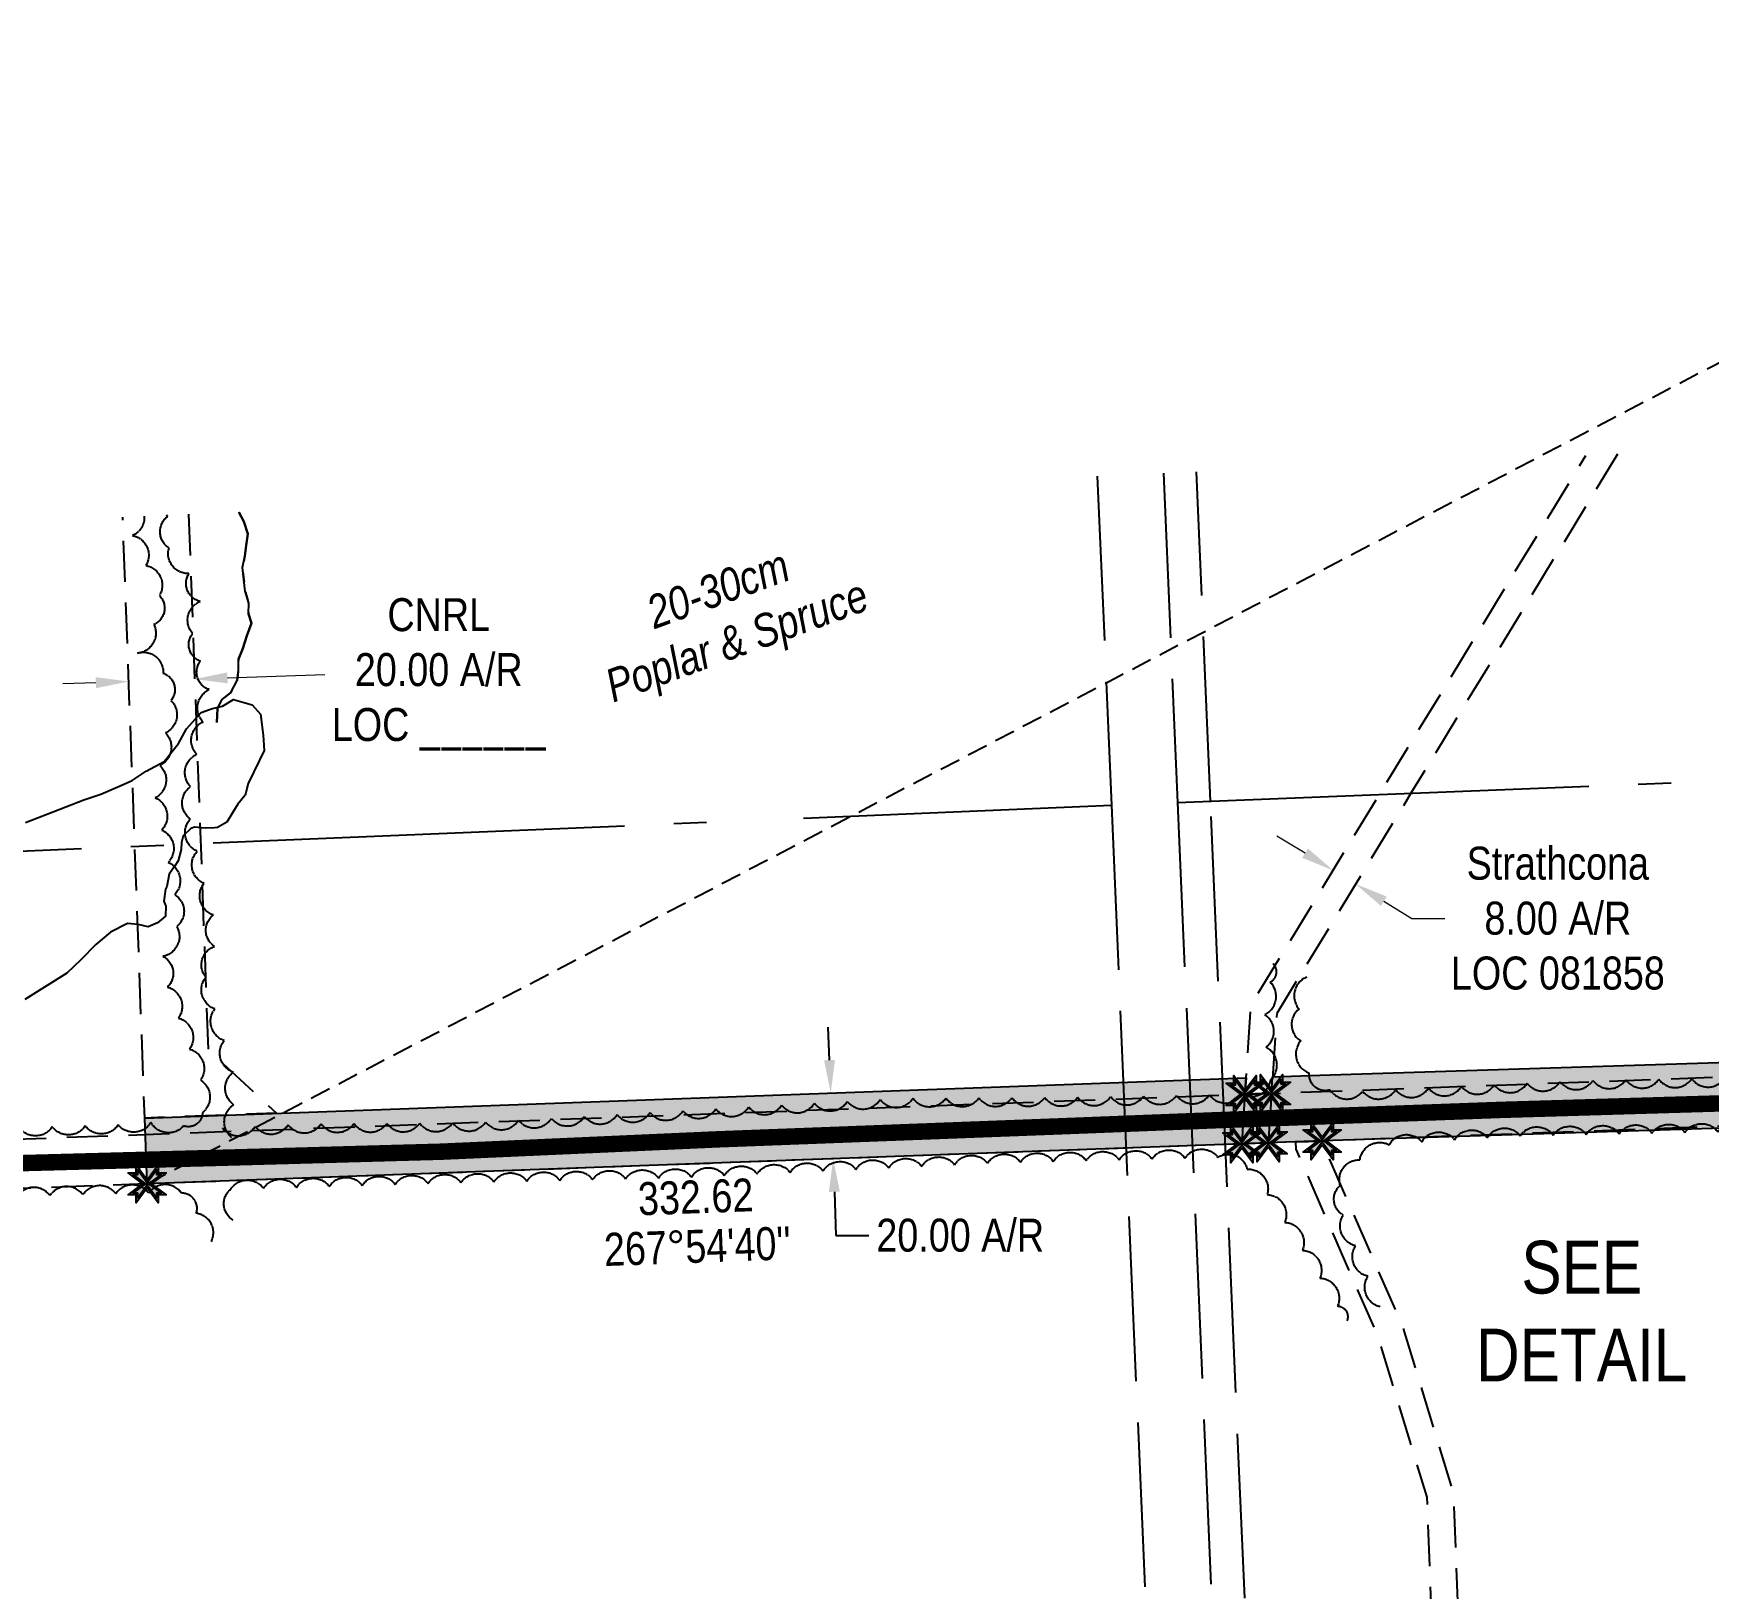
# Model space of a CAD drawing. Extents: x 686944 to 691954, y 6148394 to 6152199.
# Drawn here: x 687620 to 688129, y 6149097 to 6149568 of the extents above; entities that cross this region are included whole.
import ezdxf
from ezdxf.enums import TextEntityAlignment as Align

# ---------------------------------------------------------------- set-up
doc = ezdxf.new("R2010")
doc.units = 0
doc.header["$LTSCALE"] = 5
doc.header["$PDSIZE"] = 0.5
for name, pattern in [('0', [1, 1, 0]), ('foc-ACCESSROAD', [3.75, 2.5, -1.25]), ('foc-QUARTERLINE', [33, 25, -3, 2, -3]), ('foc-TIELINE', [1.875, 1.25, -0.625]), ('foc-TOPO-ephemeral', [6.25, 3.125, -0.625, 0.625, -0.625, 0.625, -0.625]), ('foc-TRAV', [1.875, 1.25, -0.625]), ('foc-UNSURVEYED', [12.5, 10, -2.5])]:
    doc.linetypes.add(name, pattern=pattern)
doc.layers.get('Defpoints').update_dxf_attribs({"color": 9})
for name, color, linetype in [('AS-ROADS', 254, 'Continuous'), ('C-AR', 13, 'foc-ACCESSROAD'), ('DETAIL-T', 7, 'Continuous'), ('F-AR', 190, 'foc-ACCESSROAD'), ('L-BD', 7, 'Continuous'), ('L-MON', 1, 'Continuous'), ('L-SECQ', 8, 'foc-QUARTERLINE'), ('L-TIE', 7, 'foc-TIELINE'), ('L-USEC', 7, 'foc-UNSURVEYED'), ('P-PROPOSED', 10, 'Continuous'), ('P-PROPOSED-H', 21, 'Continuous'), ('P-TRAV', 4, 'foc-TRAV'), ('P-TXT', 4, 'Continuous'), ('T-BUSH', 110, '0'), ('T-BUSH-T', 110, 'Continuous'), ('T-DRAW', 143, 'foc-TOPO-ephemeral'), ('WETLAND', 143, 'Continuous')]:
    doc.layers.add(name, color=color, linetype=linetype)
doc.layers.add('C-AR-T', color=13, linetype='Continuous', lineweight=9)
doc.layers.add('F-AR-T', color=190, linetype='Continuous', lineweight=9)
doc.styles.add('80CG', font='', dxfattribs={"height": 10})
doc.styles.add('80L', font='', dxfattribs={"height": 10})
doc.styles.add('foc-LtypeFont', font='', dxfattribs={"height": 7.35})
doc.styles.get('80CG').set_extended_font_data('Arial Narrow')
doc.styles.get('80L').set_extended_font_data('Arial Narrow')
doc.styles.get('foc-LtypeFont').set_extended_font_data('Arial Narrow')
doc.linetypes.add('foc-TOPO-flowdirection-NOLINE', pattern='A,0,[">",foc-LtypeFont,S=0.3,R=0,X=0,Y=-0.945],-20,[">",foc-LtypeFont,S=0.3,R=0,X=0,Y=-0.945],0', length=20)
doc.dimstyles.new('Compass 5 000', dxfattribs={"dimscale": 5, "dimtxt": 9, "dimasz": 2, "dimexe": 0.2, "dimexo": 0.0625, "dimgap": 0.5, "dimtad": 0, "dimtih": 1, "dimtoh": 1, "dimzin": 0, "dimdsep": 46, "dimtxsty": '80CG', "dimcen": 0.1, "dimse1": 1, "dimse2": 1, "dimclrd": 256, "dimclrt": 256, "dimaunit": 1, "dimadec": 4, "dimazin": 0, "dimtfac": 0.06, "dimtofl": 0, "dimtmove": 0, "dimatfit": 1, "dimfxl": 0.2, "dimtolj": 1, "dimtzin": 0, "dimlwd": -1, "dimarcsym": 0})

# ---------------------------------------------------------------- blocks, each defined once
blk = doc.blocks.new('*D47')
at = {"layer": 'C-AR-T', "transparency": 16777216}
for p, q in [((687638.93, 6149371.45), (687628.94, 6149371.09)), ((687678.9, 6149372.91), (687708.44, 6149373.99))]:
    blk.add_line(p, q, dxfattribs=at)
for points in [[(687638.87, 6149373.12), (687638.99, 6149369.79), (687648.92, 6149371.82)], [(687678.84, 6149374.58), (687678.96, 6149371.25), (687668.91, 6149372.55)]]:
    blk.add_solid(points, dxfattribs=at)
at = {"layer": 'Defpoints', "color": 0, "transparency": 16777216}
for p in [(687646.36, 6149442.09), (687666.34, 6149442.82), (687648.92, 6149371.82)]:
    blk.add_point(p, dxfattribs=at)
at = {"layer": 'C-AR-T', "transparency": 16777216, "insert": (687743.04, 6149373.99), "char_height": 10, "attachment_point": 5, "style": '80CG'}
blk.add_mtext('\\A1;CNRL\\P20.00 A/R\\PLOC ______', dxfattribs=at)
blk = doc.blocks.new('*D56')
at = {"layer": 'Defpoints', "color": 0, "transparency": 16777216}
for p in [(688021.45, 6149310.34), (688010.93, 6149308.46), (688017.76, 6149304.29)]:
    blk.add_point(p, dxfattribs=at)
at = {"layer": 'F-AR-T', "transparency": 16777216}
for p, q in [((688006.07, 6149319.71), (687997.54, 6149324.92)), ((688029.99, 6149305.13), (688038.53, 6149299.93)), ((688038.53, 6149299.93), (688048.53, 6149299.93))]:
    blk.add_line(p, q, dxfattribs=at)
for points in [[(688006.94, 6149321.13), (688005.21, 6149318.29), (688014.61, 6149314.51)], [(688030.86, 6149306.56), (688029.12, 6149303.71), (688021.45, 6149310.34)]]:
    blk.add_solid(points, dxfattribs=at)
at = {"layer": 'F-AR-T', "transparency": 16777216, "insert": (688082.84, 6149299.93), "char_height": 10, "attachment_point": 5, "style": '80CG'}
blk.add_mtext('\\A1;Strathcona\\P8.00 A/R\\PLOC 081858', dxfattribs=at)
blk = doc.blocks.new('TEMP')
h = blk.add_hatch(color=255)
h.dxf.hatch_style = 1
h.paths.add_polyline_path([(0, 0.25), (-0.67, 1.15), (-0.67, 0.67), (-1.15, 0.67), (-0.25, 0), (-1.15, -0.67), (-0.67, -0.67), (-0.67, -1.15), (0, -0.25), (0.67, -1.15), (0.67, -0.67), (1.15, -0.67), (0.25, 0), (1.15, 0.67), (0.67, 0.67), (0.67, 1.15)])
h.paths.add_polyline_path([(0.57, 0.85), (0.57, 0.57), (0.85, 0.57), (0.08, 0), (0.85, -0.57), (0.57, -0.57), (0.57, -0.85), (0, -0.08), (-0.57, -0.85), (-0.57, -0.57), (-0.85, -0.57), (-0.08, 0), (-0.85, 0.57), (-0.57, 0.57), (-0.57, 0.85), (0, 0.08)], flags=16)
h = blk.add_hatch(color=1)
h.dxf.hatch_style = 1
h.paths.add_polyline_path([(0, 0.08), (-0.57, 0.85), (-0.57, 0.57), (-0.85, 0.57), (-0.08, 0), (-0.85, -0.57), (-0.57, -0.57), (-0.57, -0.85), (0, -0.08), (0.57, -0.85), (0.57, -0.57), (0.85, -0.57), (0.08, 0), (0.85, 0.57), (0.57, 0.57), (0.57, 0.85)])
at = {"color": 1}
for p, q in [((-0.08, 0), (0.08, 0)), ((0, 0.08), (0, -0.08))]:
    blk.add_line(p, q, dxfattribs=at)
at = {"color": 255, "flags": 128}
blk.add_lwpolyline([(-0.25, 0), (-1.15, 0.67), (-0.67, 0.67), (-0.67, 1.15), (0, 0.25), (0.67, 1.15), (0.67, 0.67), (1.15, 0.67), (0.25, 0), (1.15, -0.67), (0.67, -0.67), (0.67, -1.15), (0, -0.25), (-0.67, -1.15), (-0.67, -0.67), (-1.15, -0.67)], close=True, dxfattribs=at)
at = {"color": 1, "flags": 128}
blk.add_lwpolyline([(-0.08, 0), (-0.85, 0.57), (-0.57, 0.57), (-0.57, 0.85), (0, 0.08), (0.57, 0.85), (0.57, 0.57), (0.85, 0.57), (0.08, 0), (0.85, -0.57), (0.57, -0.57), (0.57, -0.85), (0, -0.08), (-0.57, -0.85), (-0.57, -0.57), (-0.85, -0.57)], close=True, dxfattribs=at)
blk = doc.blocks.new('*D67')
at = {"layer": 'Defpoints', "color": 0, "transparency": 16777216}
for p in [(687760, 6149243.21), (687862.06, 6149246.93), (687760.73, 6149223.22)]:
    blk.add_point(p, dxfattribs=at)
at = {"layer": 'P-TXT', "transparency": 16777216}
for p, q in [((687861.7, 6149256.92), (687861.33, 6149266.92)), ((687863.16, 6149216.95), (687863.64, 6149203.7)), ((687863.64, 6149203.7), (687873.64, 6149203.7))]:
    blk.add_line(p, q, dxfattribs=at)
for points in [[(687863.36, 6149256.98), (687860.03, 6149256.86), (687862.06, 6149246.93)], [(687864.82, 6149217.01), (687861.49, 6149216.89), (687862.79, 6149226.94)]]:
    blk.add_solid(points, dxfattribs=at)
at = {"layer": 'P-TXT', "transparency": 16777216, "insert": (687901.38, 6149203.7), "char_height": 10, "attachment_point": 5, "style": '80CG'}
blk.add_mtext('\\A1;20.00 A/R', dxfattribs=at)

msp = doc.modelspace()

# ---------------------------------------------------------------- hatches: boundary and pattern name
at = {"layer": 'P-PROPOSED-H'}
h = msp.add_hatch(color=256, dxfattribs=at)
h.dxf.hatch_style = 1
h.paths.add_polyline_path([(687654.485, 6149219.345), (687653.756, 6149239.33), (687988.175, 6149251.529), (687987.846, 6149246.527), (687995.889, 6149246.82), (687996.218, 6149251.822), (688010.602, 6149252.347), (688523.204, 6149268.607), (689012.31, 6149282.59), (689574.926, 6149302.356), (689575.784, 6149282.375), (689012.947, 6149262.602), (688523.807, 6149248.618), (688011.284, 6149232.36), (687994.898, 6149231.762), (687986.855, 6149231.469)])

# ---------------------------------------------------------------- linework, layer by layer
at = {"layer": 'AS-ROADS', "const_width": 5, "flags": 128}
msp.add_lwpolyline([(687049.55, 6149204.477), (687115.909, 6149207.456), (687234.019, 6149211.8), (687347.037, 6149216.327), (687451.512, 6149219.909), (687555.671, 6149224.013), (687682.107, 6149227.4), (687743.865, 6149229.111), (687827.573, 6149232.849), (687931.391, 6149236.794), (687979.596, 6149238.676), (688065.746, 6149241.802), (688126.641, 6149243.599), (688202.408, 6149245.802), (688304.546, 6149249.467), (688411.424, 6149252.412), (688523.543, 6149256.113), (688626.417, 6149259.953), (688703.328, 6149262.095), (688803.163, 6149265.018)], dxfattribs=at)
at = {"layer": 'C-AR', "flags": 128}
msp.add_lwpolyline([(687667.083, 6149422.575), (687673.012, 6149260.044), (687693.726, 6149240.788), (687653.756, 6149239.33), (687647.102, 6149421.735)], dxfattribs=at)
at = {"layer": 'F-AR', "flags": 128}
for points in [[(688100.984, 6149440.824), (688038.237, 6149337.88), (687997.482, 6149271.018), (687995.889, 6149246.82), (687987.846, 6149246.527), (687989.622, 6149273.506), (688028.629, 6149337.5), (688091.361, 6149440.419)], [(687049.245, 6149211.658), (687149.161, 6149215.509), (687329.503, 6149222.486), (687349.616, 6149223.24), (687355.096, 6149223.446), (687951.074, 6149245.185), (687981.226, 6149246.285), (687987.846, 6149246.527), (687995.889, 6149246.82), (688447.522, 6149263.294), (688773.156, 6149273.947), (689420.018, 6149295.109), (689575.062, 6149299.192), (689575.706, 6149284.193), (689420.461, 6149280.104), (688773.799, 6149258.949), (688448.041, 6149248.291), (688011.284, 6149232.36), (688003.282, 6149232.068), (687981.867, 6149231.287), (687951.714, 6149230.187), (687355.659, 6149208.445), (687149.8, 6149200.512), (687049.883, 6149196.661)], [(688091.753, 6148430.87), (688091.723, 6148483.086), (688091.112, 6148534.747), (688090.687, 6148570.714), (688090.719, 6148621.15), (688087.281, 6148689.18), (688079.139, 6148766.041), (688063.937, 6148881.448), (688050.412, 6148989.654), (688044.742, 6149083.26), (688043.139, 6149124.295), (688028.379, 6149172.729), (688003.4, 6149229.896), (688003.282, 6149232.068), (688011.284, 6149232.36), (688011.316, 6149231.774), (688035.901, 6149175.508), (688051.099, 6149125.64), (688052.738, 6149083.658), (688058.388, 6148990.394), (688071.878, 6148882.467), (688087.09, 6148766.985), (688095.265, 6148689.804), (688098.726, 6148621.35), (688098.693, 6148570.759), (688099.115, 6148535.065), (688099.729, 6148483.137), (688099.76, 6148431.197)]]:
    msp.add_lwpolyline(points, dxfattribs=at)
at = {"layer": 'L-SECQ'}
for p, q in [((687967.372, 6149335.076), (688769.175, 6149366.851)), ((687853.774, 6149330.347), (687947.269, 6149334.279)), ((687179.943, 6149302.008), (687827.277, 6149329.233))]:
    msp.add_line(p, q, dxfattribs=at)
at = {"layer": 'L-TIE'}
msp.add_line((687654.485, 6149219.345), (689536.294, 6150202.057), dxfattribs=at)
at = {"layer": 'L-USEC'}
for p, q in [((687943.004, 6149434.179), (687947.269, 6149334.279)), ((687963.104, 6149435.025), (687967.369, 6149335.138)), ((687977.418, 6149335.474), (687973.149, 6149435.447)), ((687947.269, 6149334.279), (687981.594, 6148530.378)), ((687947.269, 6149334.279), (687947.269, 6149334.279)), ((687967.369, 6149335.138), (688001.694, 6148531.237)), ((688011.742, 6148531.582), (687977.418, 6149335.474))]:
    msp.add_line(p, q, dxfattribs=at)
at = {"layer": 'P-PROPOSED', "flags": 128}
msp.add_lwpolyline([(687654.485, 6149219.345), (687653.756, 6149239.33), (687988.175, 6149251.529), (687987.846, 6149246.527), (687995.889, 6149246.82), (687996.218, 6149251.822), (688010.602, 6149252.347), (688523.204, 6149268.607), (689012.31, 6149282.59), (689574.926, 6149302.356), (689575.784, 6149282.375), (689012.947, 6149262.602), (688523.807, 6149248.618), (688011.284, 6149232.36), (687994.898, 6149231.762), (687986.855, 6149231.469), (687654.485, 6149219.345), (687654.485, 6149219.345)], close=True, dxfattribs=at)
at = {"layer": 'P-TRAV', "color": 4}
for p, q in [((687987.846, 6149246.527), (687986.855, 6149231.469)), ((687995.889, 6149246.82), (687994.891, 6149231.762))]:
    msp.add_line(p, q, dxfattribs=at)
at = {"layer": 'T-BUSH', "flags": 128}
for points in [[(687653.607, 6149422.008, -0.3280452), (687650.001, 6149416.16, -0.5205671), (687654.115, 6149407.047, -0.5205671), (687658.228, 6149397.933, -0.5205671), (687656.554, 6149389.104, -0.5205671), (687651.566, 6149380.438, -0.5205671), (687659.379, 6149374.329, -0.5205671), (687661.747, 6149366.069, -0.5205671), (687660.042, 6149356.216, -0.5205671), (687658.337, 6149346.363, -0.5205671), (687656.965, 6149336.515, -0.5205671), (687658.928, 6149326.711, -0.5205671), (687660.892, 6149316.906, -0.5205671), (687662.855, 6149307.102, -0.5205671), (687663.476, 6149297.46, -0.5205671), (687659.231, 6149288.406, -0.5205671), (687660.659, 6149279.077, -0.5205671), (687664.004, 6149269.654, -0.5205671), (687667.35, 6149260.231, -0.5205671), (687670.695, 6149250.808, -0.5205671), (687671.295, 6149240.965, -0.5205671), (687665.563, 6149236.949, -0.5205671), (687655.651, 6149238.009, -0.5205671), (687645.685, 6149237.275, -0.5205671), (687635.69, 6149236.971, -0.5205671), (687625.696, 6149236.667, -0.5205671), (687615.701, 6149236.364, -0.5205671), (687605.707, 6149236.06, -0.5205671), (687595.712, 6149235.756, -0.5205671), (687585.718, 6149235.452, -0.5205671), (687575.723, 6149235.148, -0.5205671), (687565.735, 6149234.68, -0.5205671), (687555.749, 6149234.184, -0.5205671), (687545.762, 6149233.688, -0.5205671), (687535.775, 6149233.193, -0.5205671), (687525.788, 6149232.697, -0.5205671), (687515.801, 6149232.201, -0.5205671), (687505.815, 6149231.706, -0.5205671), (687495.828, 6149231.21, -0.5205671), (687485.841, 6149230.714, -0.5205671), (687475.854, 6149230.219, -0.5205671), (687465.867, 6149229.723, -0.5205671), (687455.88, 6149229.227, -0.5205671), (687445.892, 6149228.764, -0.5205671), (687435.895, 6149228.566, -0.5205671), (687425.898, 6149228.368, -0.5205671), (687415.901, 6149228.17, -0.5205671), (687405.904, 6149227.972, -0.5205671), (687395.907, 6149227.774, -0.5205671), (687385.91, 6149227.576, -0.5205671), (687375.912, 6149227.378, -0.5205671), (687365.932, 6149226.789, -0.5205671), (687355.97, 6149226.955, -0.5205671), (687356.217, 6149236.631, -0.5205671), (687356.449, 6149244.219)], [(687680.23, 6149233.372, -0.5205671), (687680.834, 6149243.353, -0.5205671), (687680.7, 6149253.261, -0.5205671), (687677.897, 6149262.859, -0.5205671), (687675.094, 6149272.457, -0.5205671), (687672.292, 6149282.056, -0.5205671), (687674.993, 6149291.407, -0.5205671), (687674.612, 6149300.956, -0.5205671), (687671.77, 6149310.542, -0.5205671), (687669.702, 6149320.325, -0.5205671), (687667.634, 6149330.108, -0.5205671), (687667.685, 6149339.91, -0.5205671), (687669.58, 6149349.727, -0.5205671), (687671.475, 6149359.545, -0.5205671), (687673.37, 6149369.363, -0.5205671), (687670.676, 6149378.007, -0.5205671), (687668.335, 6149386.413, -0.5205671), (687670.634, 6149396.144, -0.5205671), (687667.193, 6149404.601, -0.5205671), (687661.143, 6149412.341, -0.5205671), (687660.715, 6149421.953, -0.0171455), (687660.478, 6149422.297, -0.0171455)], [(687677.319, 6149236.286, 0.5205671), (687687.305, 6149236.787, 0.5205671), (687697.292, 6149237.288, 0.5205671), (687707.285, 6149237.546, 0.5205671), (687717.284, 6149237.624, 0.5205671), (687727.283, 6149237.702, 0.5205671), (687737.282, 6149237.779, 0.5205671), (687747.281, 6149237.857, 0.5205671), (687757.275, 6149238.084, 0.5205671), (687767.257, 6149238.658, 0.5205671), (687777.24, 6149239.232, 0.5205671), (687787.223, 6149239.806, 0.5205671), (687797.205, 6149240.381, 0.5205671), (687807.188, 6149240.955, 0.5205671), (687817.17, 6149241.529, 0.5205671), (687827.153, 6149242.103, 0.5205671), (687837.136, 6149242.671, 0.5205671), (687847.119, 6149243.235, 0.5205671), (687857.102, 6149243.8, 0.5205671), (687867.086, 6149244.364, 0.5205671), (687877.069, 6149244.929, 0.5205671), (687887.058, 6149245.307, 0.5205671), (687897.057, 6149245.368, 0.5205671), (687907.056, 6149245.428, 0.5205671), (687917.055, 6149245.488, 0.5205671), (687927.053, 6149245.548, 0.5205671), (687937.052, 6149245.621, 0.5205671), (687947.05, 6149245.806, 0.5205671), (687957.047, 6149245.99, 0.5205671), (687967.044, 6149246.175, 0.5205671), (687977.042, 6149246.36, 0.5205671), (687987.039, 6149246.545, 0.5205671), (687995.669, 6149250.992, 0.5205671), (687994.227, 6149260.807, 0.5205671), (687993.857, 6149270.687, 0.5205671), (687995.463, 6149280.557, 0.5205671), (687996.379, 6149286.19, 0.5205671)], [(688006.653, 6149282.129, 0.5205671), (688004.272, 6149272.417, 0.5205671), (688004.778, 6149262.715, 0.5205671), (688007.224, 6149253.02, 0.5205671), (688013.616, 6149247.928, 0.5205671), (688023.581, 6149247.442, 0.5205671), (688033.568, 6149247.928, 0.5205671), (688043.556, 6149248.414, 0.5205671), (688053.543, 6149248.9, 0.5205671), (688063.53, 6149249.386, 0.5205671), (688073.518, 6149249.872, 0.5205671), (688083.505, 6149250.358, 0.5205671), (688093.495, 6149250.756, 0.5205671), (688103.493, 6149250.919, 0.5205671), (688113.491, 6149251.083, 0.5205671), (688123.488, 6149251.246, 0.5205671), (688133.486, 6149251.409, 0.5205671), (688143.482, 6149251.636, 0.5205671), (688153.475, 6149251.994, 0.5205671), (688163.468, 6149252.352, 0.5205671), (688173.46, 6149252.709, 0.5205671), (688183.453, 6149253.067, 0.5205671), (688193.446, 6149253.425, 0.5205671), (688203.439, 6149253.783, 0.5205671), (688213.431, 6149254.141, 0.5205671), (688223.307, 6149255.629, 0.5205671), (688233.163, 6149257.319, 0.5205671), (688243.067, 6149258.378, 0.5205671), (688253.065, 6149258.188, 0.5205671), (688263.062, 6149257.999, 0.5205671), (688273.059, 6149257.809, 0.5205671), (688283.057, 6149257.62, 0.5205671), (688293.054, 6149257.43, 0.5205671), (688303.05, 6149257.306, 0.5205671), (688313.038, 6149257.787, 0.5205671), (688323.025, 6149258.267, 0.5205671), (688333.013, 6149258.747, 0.5205671), (688337.858, 6149266.153, 0.5205671), (688340.304, 6149275.849, 0.5205671), (688342.899, 6149286.136, 0.5205671)], [(688028.917, 6149182.025, -0.5205671), (688025.176, 6149191.298, -0.5205671), (688021.435, 6149200.571, -0.5205671), (688017.694, 6149209.844, -0.5205671), (688016.779, 6149218.902, -0.5205671), (688022.724, 6149226.611, -0.5205671), (688031.592, 6149231.23, -0.5205671), (688041.492, 6149232.133, -0.5205671), (688051.472, 6149232.749, -0.5205671), (688061.453, 6149233.365, -0.5205671), (688071.435, 6149233.927, -0.5205671), (688081.432, 6149234.123, -0.5205671), (688091.429, 6149234.319, -0.5205671), (688101.426, 6149234.515, -0.5205671), (688111.424, 6149234.712, -0.5205671), (688121.421, 6149234.908, -0.5205671), (688131.418, 6149235.104, -0.5205671), (688141.415, 6149235.301, -0.5205671), (688151.412, 6149235.497, -0.5205671), (688161.41, 6149235.693, -0.5205671), (688171.401, 6149236.042, -0.5205671), (688181.381, 6149236.652, -0.5205671), (688191.362, 6149237.262, -0.5205671), (688201.342, 6149237.872, -0.5205671), (688211.323, 6149238.482, -0.5205671), (688221.303, 6149239.092, -0.5205671), (688231.284, 6149239.702, -0.5205671), (688241.27, 6149240.177, -0.5205671), (688251.266, 6149240.424, -0.5205671), (688261.262, 6149240.672, -0.5205671), (688271.258, 6149240.919, -0.5205671), (688281.254, 6149241.167, -0.5205671), (688291.25, 6149241.414, -0.5205671), (688301.246, 6149241.662, -0.5205671), (688311.242, 6149241.909, -0.5205671), (688321.24, 6149242.072, -0.5205671), (688331.239, 6149242.109, -0.5205671), (688341.238, 6149242.145, -0.5205671), (688351.237, 6149242.182, -0.5205671), (688343.737, 6149236.532, -0.5205671), (688340.54, 6149228.54, -0.5205671), (688343.447, 6149218.973, -0.5205671), (688347.736, 6149204.862, -0.5205671)], [(687680.641, 6149208.344, -0.5205671), (687679.819, 6149217.711, -0.5205671), (687689.814, 6149218, -0.5205671), (687699.809, 6149218.289, -0.5205671), (687709.804, 6149218.577, -0.5205671), (687719.799, 6149218.866, -0.5205671), (687729.793, 6149219.155, -0.5205671), (687739.788, 6149219.444, -0.5205671), (687749.784, 6149219.725, -0.5205671), (687759.78, 6149219.95, -0.5205671), (687769.777, 6149220.175, -0.5205671), (687779.773, 6149220.4, -0.5205671), (687789.77, 6149220.625, -0.5205671), (687799.766, 6149220.85, -0.5205671), (687809.763, 6149221.076, -0.5205671), (687819.756, 6149221.418, -0.5205671), (687829.744, 6149221.882, -0.5205671), (687839.732, 6149222.345, -0.5205671), (687849.721, 6149222.809, -0.5205671), (687859.709, 6149223.273, -0.5205671), (687869.697, 6149223.737, -0.5205671), (687879.686, 6149224.2, -0.5205671), (687889.674, 6149224.664, -0.5205671), (687899.662, 6149225.128, -0.5205671), (687909.651, 6149225.591, -0.5205671), (687919.644, 6149225.932, -0.5205671), (687929.64, 6149226.174, -0.5205671), (687939.636, 6149226.415, -0.5205671), (687949.632, 6149226.657, -0.5205671), (687959.628, 6149226.899, -0.5205671), (687969.625, 6149227.14, -0.5205671), (687979.621, 6149227.382, -0.5205671), (687988.49, 6149223.815, -0.5205671), (687994.582, 6149216.085, -0.5205671), (687999.927, 6149207.634, -0.5205671), (688005.271, 6149199.183, -0.5205671), (688010.615, 6149190.732, -0.5205671), (688015.96, 6149182.281, -0.5205671), (688018.797, 6149177.795, -0.5205671)], [(687673.966, 6149201.839, 0.5205671), (687669.402, 6149210.409, 0.5205671), (687664.978, 6149216.529, 0.5205671), (687654.979, 6149216.495, 0.5205671), (687644.981, 6149216.346, 0.5205671), (687634.986, 6149216.073, 0.5205671), (687624.99, 6149215.8, 0.5205671), (687614.995, 6149215.527, 0.5205671), (687605, 6149215.254, 0.5205671), (687595.004, 6149214.981, 0.5205671), (687585.009, 6149214.708, 0.5205671), (687575.014, 6149214.426, 0.5205671), (687565.026, 6149213.96, 0.5205671), (687555.037, 6149213.493, 0.5205671), (687545.049, 6149213.027, 0.5205671), (687535.061, 6149212.56, 0.5205671), (687525.073, 6149212.094, 0.5205671), (687515.084, 6149211.627, 0.5205671), (687505.096, 6149211.161, 0.5205671), (687495.108, 6149210.694, 0.5205671), (687485.12, 6149210.228, 0.5205671), (687475.132, 6149209.761, 0.5205671), (687465.143, 6149209.295, 0.5205671), (687455.155, 6149208.828, 0.5205671), (687445.164, 6149208.468, 0.5205671), (687435.165, 6149208.333, 0.5205671), (687425.167, 6149208.199, 0.5205671), (687415.169, 6149208.065, 0.5205671), (687405.171, 6149207.931, 0.5205671), (687395.173, 6149207.796, 0.5205671), (687385.174, 6149207.662, 0.5205671), (687375.176, 6149207.52, 0.5205671), (687365.184, 6149207.144, 0.5205671), (687355.192, 6149206.768, 0.5205671), (687345.2, 6149206.392, 0.5205671), (687335.208, 6149206.016, 0.5205671), (687325.216, 6149205.639, 0.5205671), (687315.224, 6149205.263, 0.5205671), (687305.232, 6149204.887, 0.5205671), (687295.24, 6149204.511, 0.5205671), (687285.248, 6149204.135, 0.5205671), (687275.256, 6149203.759, 0.5205671), (687265.264, 6149203.382, 0.5205671), (687255.269, 6149203.101, 0.5205671), (687245.273, 6149202.829, 0.5205671), (687235.278, 6149202.558, 0.5205671), (687225.283, 6149202.286, 0.5205671), (687215.287, 6149202.015, 0.5205671), (687205.292, 6149201.743, 0.5205671), (687195.296, 6149201.472, 0.5205671), (687185.301, 6149201.2, 0.5205671), (687175.305, 6149200.929, 0.5205671), (687165.31, 6149200.657, 0.5205671), (687155.318, 6149200.303, 0.5205671), (687145.329, 6149199.854, 0.5205671), (687135.339, 6149199.405, 0.5205671), (687125.35, 6149198.957, 0.5205671), (687115.361, 6149198.508, 0.5205671), (687105.372, 6149198.059, 0.5205671), (687095.383, 6149197.61, 0.5205671), (687085.394, 6149197.161, 0.5205671), (687075.405, 6149196.713, 0.5205671), (687065.416, 6149196.264, 0.5205671), (687055.426, 6149195.852, 0.2675058), (687049.816, 6149198.234, 0.2675058)]]:
    msp.add_lwpolyline(points, format="xyb", dxfattribs=at)
at = {"layer": 'T-DRAW', "flags": 128}
msp.add_lwpolyline([(687682.38, 6149423.218), (687683.815, 6149420.392), (687685.085, 6149416.602), (687684.591, 6149413.107), (687684.15, 6149409.838), (687683.42, 6149406.408), (687683.863, 6149402.713), (687684.254, 6149399.238), (687685.329, 6149395.569), (687685.243, 6149392.389), (687686.148, 6149389.494), (687684.727, 6149385.7), (687683.541, 6149381.823), (687682.254, 6149378.611), (687682.223, 6149375.378), (687682.002, 6149373.738), (687681.79, 6149372.165), (687679.952, 6149368.502), (687677.234, 6149366.398), (687675.862, 6149363.665), (687675.644, 6149359.335)], dxfattribs=at)
at = {"layer": 'T-DRAW', "linetype": 'foc-TOPO-flowdirection-NOLINE', "flags": 128}
msp.add_lwpolyline([(687675.644, 6149359.335), (687675.862, 6149363.665), (687677.234, 6149366.398), (687679.952, 6149368.502), (687681.79, 6149372.165), (687682.002, 6149373.738), (687682.223, 6149375.378), (687682.254, 6149378.611), (687683.541, 6149381.823), (687684.727, 6149385.7), (687686.148, 6149389.494), (687685.243, 6149392.389), (687685.329, 6149395.569), (687684.254, 6149399.238), (687683.863, 6149402.713), (687683.42, 6149406.408), (687684.15, 6149409.838), (687684.591, 6149413.107), (687685.085, 6149416.602), (687683.815, 6149420.392), (687682.38, 6149423.218)], dxfattribs=at)
at = {"layer": 'WETLAND', "linetype": 'Continuous'}
msp.add_lwpolyline([(687617.526, 6149329.051), (687628.01, 6149333.025), (687635.221, 6149335.91), (687640.45, 6149337.622), (687645.588, 6149339.876), (687649.914, 6149341.769), (687654.208, 6149344.617), (687659.649, 6149347.538), (687663.976, 6149353.036), (687666.41, 6149357.453), (687668.239, 6149359.486), (687670.907, 6149362.451), (687673.415, 6149363.336), (687674.317, 6149363.655), (687677.382, 6149364.306), (687680.723, 6149366.399), (687686.348, 6149364.687), (687688.883, 6149361.87), (687689.728, 6149355.532), (687690.01, 6149350.884), (687688.46, 6149347.786), (687685.141, 6149340.838), (687684.225, 6149337.277), (687682.072, 6149334.567), (687680.408, 6149332.007), (687678.651, 6149329.146), (687675.904, 6149327.487), (687674.967, 6149327.452), (687672.068, 6149327.342), (687668.901, 6149327.615), (687667.764, 6149327.16), (687665.399, 6149324.954), (687664.919, 6149322.969), (687664.802, 6149320.809), (687663.892, 6149317.391), (687663.014, 6149315.923), (687661.141, 6149313.317), (687660.453, 6149309.647), (687660.054, 6149308.821), (687659.532, 6149305.16), (687660.183, 6149303.618), (687660.028, 6149300.566), (687657.6, 6149298.605), (687656.225, 6149297.995), (687654.772, 6149297.351), (687651.725, 6149298.02), (687648.521, 6149298.403), (687643.375, 6149295.693), (687638.955, 6149291.953), (687634.365, 6149287.363), (687630.115, 6149283.283), (687617.366, 6149275.293)], dxfattribs=at)

# ---------------------------------------------------------------- block references
at = {"layer": 'L-MON', "color": 2, "xscale": 4.999558100000015, "yscale": 4.999558100000015, "zscale": 4.999558100000015}
for p in [(687987.846, 6149246.527), (687995.889, 6149246.82)]:
    msp.add_blockref('TEMP', p, dxfattribs=at)
at = {"layer": 'L-MON', "color": 1, "xscale": 4.999558100000018, "yscale": 4.999558100000018, "zscale": 4.999558100000018}
for p in [(688011.284, 6149232.36), (687654.485, 6149219.345)]:
    msp.add_blockref('TEMP', p, dxfattribs=at)
at = {"layer": 'L-MON', "xscale": 4.999558100000018, "yscale": 4.999558100000018, "zscale": 4.999558100000018}
for p in [(688011.284, 6149232.36), (687986.855, 6149231.469), (687994.891, 6149231.762)]:
    msp.add_blockref('TEMP', p, dxfattribs=at)

# ---------------------------------------------------------------- texts
at = {"layer": 'DETAIL-T', "color": 3, "insert": (688090.097, 6149180.731), "char_height": 15.9986, "width": 63.6305, "attachment_point": 5, "style": '80CG'}
msp.add_mtext('SEE\\PDETAIL', dxfattribs=at)
at = {"layer": 'L-BD', "style": '80L'}
for s, height, p in [('332.62', 9.9991, (687821.034, 6149215.415)), ("267°54'40''", 9.99912, (687821.581, 6149200.426))]:
    msp.add_text(s, height=height, rotation=2.0891, dxfattribs=at).set_placement(p, align=Align.MIDDLE)
at = {"layer": 'T-BUSH-T', "insert": (687786.589, 6149390.323), "char_height": 10, "attachment_point": 1, "rotation": 20, "style": '80L'}
msp.add_mtext_dynamic_manual_height_columns('\\pi19.76351;{\\fArial Narrow|b0|i1|c0|p34;20-30cm \\P\\pi0.32626;Poplar & Spruce}', width=83.23097, gutter_width=47.496, heights=[0], dxfattribs=at)

# ---------------------------------------------------------------- dimensions: what is measured, and where the dimension line sits
at = {"layer": 'C-AR-T', "color": 2}
dim = msp.add_linear_dim(base=(687648.923, 6149371.819), p1=(687666.344, 6149442.822), p2=(687646.36, 6149442.093), angle=182.08908, text='CNRL\\P20.00 A/R\\PLOC ______', dimstyle='Compass 5 000', dxfattribs=at)
dim.commit()
dim.dimension.update_dxf_attribs({"geometry": '*D47', "text_midpoint": (687743.042, 6149373.99), "dimtype": 161})
at = {"layer": 'F-AR-T'}
dim = msp.add_aligned_dim(p1=(688010.926, 6149308.458), p2=(688017.763, 6149304.291), distance=7.083, text='Strathcona\\P8.00 A/R\\PLOC 081858', dimstyle='Compass 5 000', dxfattribs=at)
dim.commit()
dim.dimension.update_dxf_attribs({"geometry": '*D56', "text_midpoint": (688082.842, 6149299.93)})
at = {"layer": 'P-TXT'}
dim = msp.add_linear_dim(base=(687862.063, 6149246.929), p1=(687760.732, 6149223.221), p2=(687760.003, 6149243.206), angle=92.08906, text='20.00 A/R', dimstyle='Compass 5 000', dxfattribs=at)
dim.commit()
dim.dimension.update_dxf_attribs({"geometry": '*D67', "text_midpoint": (687901.375, 6149203.697), "dimtype": 161})

doc.saveas('drawing.dxf')
